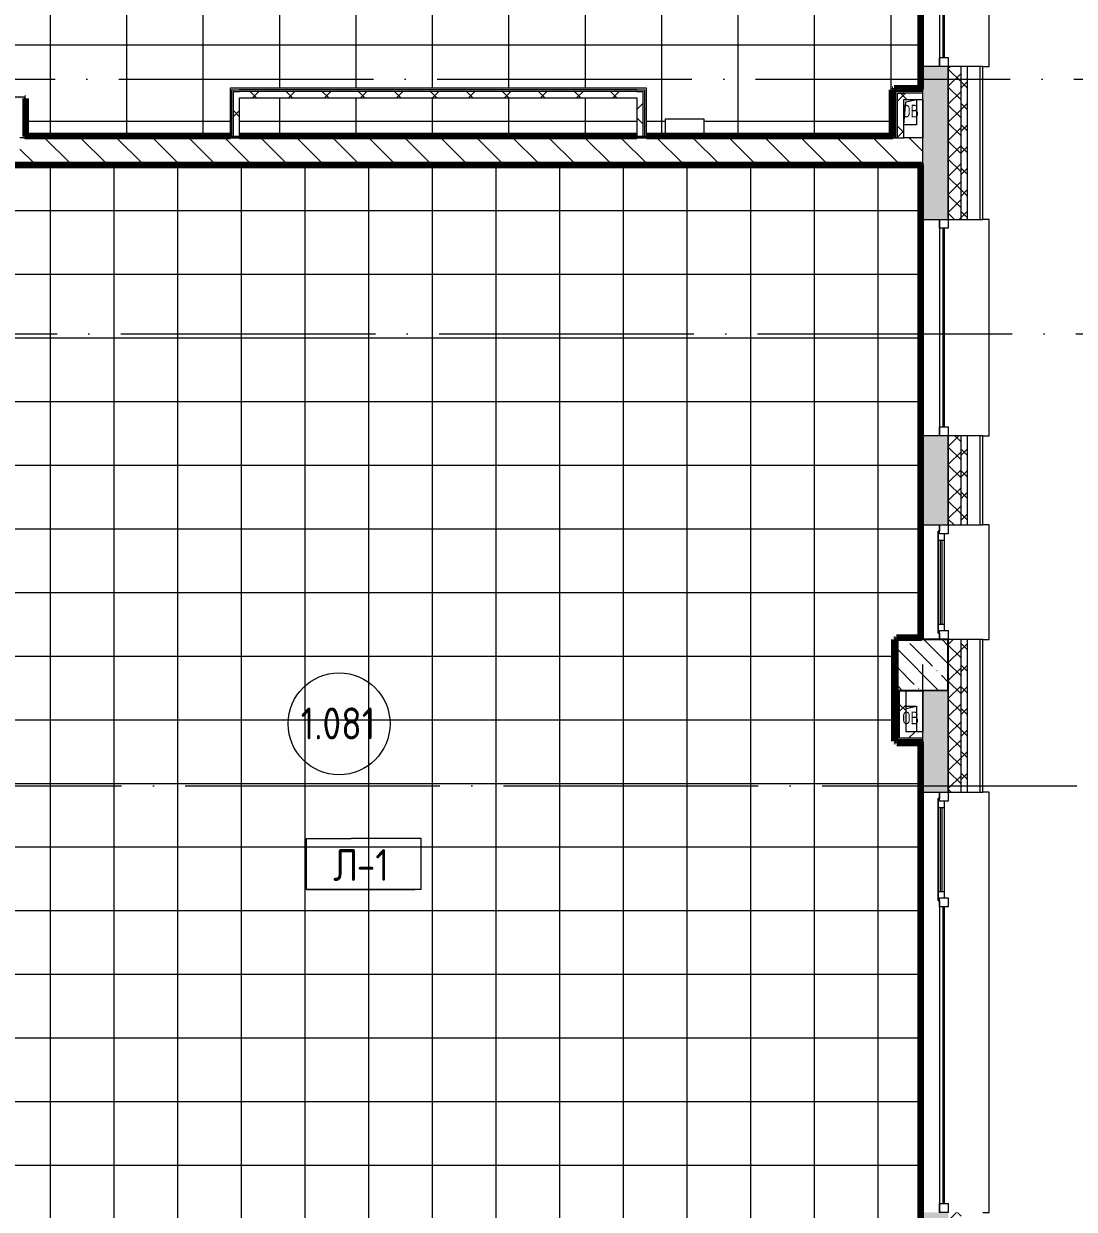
# Model space of a CAD drawing. Header units: millimetres. Extents: x -4370 to 196781, y -4577 to 61202.
# Drawn here: x 145690 to 153939, y 36650 to 45961 of the extents above; entities that cross this region are included whole.
import ezdxf

# ---------------------------------------------------------------- set-up
doc = ezdxf.new("R2010")
doc.units = ezdxf.units.MM
doc.linetypes.add('ADSK_Линия сетки', pattern=[2500, 2000, -250, 0, -250])
for name, color, linetype, lineweight in [('A-____-NOTE-TEXT', 131, 'Continuous', 9), ('A-AREA-____-IDEN', 2, 'Continuous', 20), ('A-DETL-GENF-OTLN', 92, 'Continuous', 9), ('A-FLOR-____-IDEN', 11, 'Continuous', 20), ('A-FLOR-____-OTLN', 192, 'Continuous', 9), ('A-FLOR-____-PATT', 8, 'Continuous', 9), ('A-GLAZ-____-MCUT', 151, 'Continuous', 9), ('A-GLAZ-____-OTLN', 151, 'Continuous', 9), ('A-WALL-____-MCUT', 113, 'Continuous', 9), ('A-WALL-____-PATT', 111, 'Continuous', 9), ('A-WALL-FNSH-MCUT', 113, 'Continuous', 9), ('I-WALL-____-OTLN', 2, 'Continuous', 9), ('S-COLS-____-MCUT', 52, 'Continuous', 9), ('S-COLS-____-OTLN', 52, 'Continuous', 9), ('S-GRID-____-OTLN', 1, 'Continuous', 9)]:
    doc.layers.add(name, color=color, linetype=linetype, lineweight=lineweight)
doc.styles.add('GOST Common_1', font='GOST_Common.ttf', dxfattribs={"width": 0.9, "height": 250})
doc.styles.add('ISOCPEUR', font='isocpeur.ttf', dxfattribs={"width": 0.8, "height": 100})
pattern_1 = [(45, (0, 0), (-141.42136, 141.42136), []), (135, (0, 0), (-141.42136, -141.42136), [])]

# ---------------------------------------------------------------- blocks, each defined once
blk = doc.blocks.new('Окно_СКБ_2Ст1 - Окно_СКБ_2Ст 3300_ОК2л-29018870-О_АИ_ПП_0_000_Целиком')
at = {"layer": 'A-GLAZ-____-MCUT', "color": 90}
for p, q in [((-1650, -195), (-1650, -125)), ((-1650, -125), (-1580, -125)), ((-1580, -125), (-1580, -195)), ((-820, -155), (-1580, -155)), ((-1580, -155), (-1580, -195)), ((-1530, -205), (-1530, -155)), ((-870, -205), (-870, -155)), ((-820, -195), (-820, -125)), ((-820, -125), (-750, -125)), ((-820, -195), (-820, -155)), ((-750, -125), (-750, -195)), ((1580, -195), (1580, -125)), ((1580, -125), (1650, -125)), ((1650, -125), (1650, -195)), ((-1580, -195), (-1650, -195)), ((-1580, -195), (-1600, -195)), ((-1600, -195), (-1600, -205)), ((-1600, -205), (-800, -205)), ((-800, -205), (-1600, -205)), ((-750, -195), (-820, -195)), ((-800, -195), (-820, -195)), ((-800, -205), (-800, -195)), ((1650, -195), (1580, -195))]:
    blk.add_line(p, q, dxfattribs=at)
at = {"layer": 'A-GLAZ-____-MCUT', "color": 10, "lineweight": 5}
for p, q in [((-1530, -175), (-870, -175)), ((-870, -185), (-1530, -185)), ((1580, -155), (-750, -155)), ((1580, -165), (-750, -165))]:
    blk.add_line(p, q, dxfattribs=at)
at = {"layer": 'A-GLAZ-____-OTLN', "color": 10, "lineweight": 5}
for p, q in [((-1650, -195), (-1600, -195)), ((-800, -195), (1650, -195))]:
    blk.add_line(p, q, dxfattribs=at)
blk = doc.blocks.new('WNW_Отлив1 - Отлив_металлический 2-28598290-О_АИ_ПП_0_000_Целиком')
at = {"layer": 'A-GLAZ-____-OTLN', "color": 10, "lineweight": 5}
for p, q in [((1650, 320), (-1650, 320)), ((-1650, 320), (-1650, 270)), ((1650, 270), (1650, 320))]:
    blk.add_line(p, q, dxfattribs=at)
blk = doc.blocks.new('Окно_СКБ_1Ст1 - 120_Окно_СКБ_1Ст_900_ОК6Л-V30-О_АИ_ПП_0_000_Целиком')
at = {"layer": 'A-GLAZ-____-MCUT', "color": 90}
for p, q in [((-450, -195), (-450, -125)), ((-450, -125), (-380, -125)), ((-380, -125), (-380, -195)), ((380, -155), (-380, -155)), ((-380, -155), (-380, -195)), ((-330, -205), (-330, -155)), ((330, -205), (330, -155)), ((380, -195), (380, -125)), ((380, -125), (450, -125)), ((380, -195), (380, -155)), ((450, -125), (450, -195)), ((-380, -195), (-450, -195)), ((-380, -195), (-400, -195)), ((-400, -195), (-400, -205)), ((-400, -205), (400, -205)), ((400, -205), (-400, -205)), ((450, -195), (380, -195)), ((400, -195), (380, -195)), ((400, -205), (400, -195))]:
    blk.add_line(p, q, dxfattribs=at)
at = {"layer": 'A-GLAZ-____-MCUT', "color": 10, "lineweight": 5}
for p, q in [((-330, -175), (330, -175)), ((330, -185), (-330, -185))]:
    blk.add_line(p, q, dxfattribs=at)
at = {"layer": 'A-GLAZ-____-OTLN', "color": 10, "lineweight": 5}
for p, q in [((-450, -195), (-400, -195)), ((400, -195), (450, -195))]:
    blk.add_line(p, q, dxfattribs=at)
blk = doc.blocks.new('WNW_Отлив1 - Отлив_металлический 2-28596055-О_АИ_ПП_0_000_Целиком')
at = {"layer": 'A-GLAZ-____-OTLN', "color": 10, "lineweight": 5}
for p, q in [((450, 320), (-450, 320)), ((-450, 320), (-450, 270)), ((450, 270), (450, 320))]:
    blk.add_line(p, q, dxfattribs=at)
blk = doc.blocks.new('Окно_СКБ_1Ст1 - 120_Окно_СКБ_1Ст_1700_ОК19Л-29018914-О_АИ_ПП_0_000_Целиком')
at = {"layer": 'A-GLAZ-____-MCUT', "color": 90}
for p, q in [((-850, -195), (-850, -125)), ((-850, -125), (-780, -125)), ((-780, -125), (-780, -195)), ((780, -195), (780, -125)), ((780, -125), (850, -125)), ((850, -125), (850, -195)), ((-780, -195), (-850, -195)), ((850, -195), (780, -195))]:
    blk.add_line(p, q, dxfattribs=at)
at = {"layer": 'A-GLAZ-____-MCUT', "color": 10, "lineweight": 5}
for p, q in [((780, -155), (-780, -155)), ((780, -165), (-780, -165))]:
    blk.add_line(p, q, dxfattribs=at)
at = {"layer": 'A-GLAZ-____-OTLN', "color": 10, "lineweight": 5}
blk.add_line((-850, -195), (850, -195), dxfattribs=at)
blk = doc.blocks.new('WNW_Отлив1 - Отлив_металлический 2-28595994-О_АИ_ПП_0_000_Целиком')
at = {"layer": 'A-GLAZ-____-OTLN', "color": 10, "lineweight": 5}
for p, q in [((850, 320), (-850, 320)), ((-850, 320), (-850, 270)), ((850, 270), (850, 320))]:
    blk.add_line(p, q, dxfattribs=at)
blk = doc.blocks.new('_Wn_-As_OpeningMEP_floor__Rectangular - _Wn_-As_OpeningMEP_floor__Rectangular-34853280-О_АИ_ПП_0_000_Целиком')
at = {"layer": 'A-DETL-GENF-OTLN', "color": 10, "lineweight": 5}
for p, q in [((-50, -50), (-32.3, 132.3)), ((-32.3, 132.3), (50, 150))]:
    blk.add_line(p, q, dxfattribs=at)
blk = doc.blocks.new('_Wn_-As_OpeningMEP_floor__Rectangular - _Wn_-As_OpeningMEP_floor__Rectangular-V49-О_АИ_ПП_0_000_Целиком')
at = {"layer": 'A-DETL-GENF-OTLN', "color": 10, "lineweight": 5}
blk.add_line((-32, 132.4), (50, 150), dxfattribs=at)
blk = doc.blocks.new('0083_СОШ675_АР_R22_rvt-1-О_АИ_ПП_0_000_Целиком')
at = {"layer": 'A-WALL-____-PATT', "lineweight": 5}
h = blk.add_hatch(dxfattribs=at)
h.set_pattern_fill('FP_1', color=10, style=0, pattern_type=2)
h.set_pattern_definition([(135, (0, 0), (-84.85281, -84.85281), []), (225, (0, 0), (84.85281, -84.85281), [])])
h.paths.add_polyline_path([(153050, -275), (153100, -275), (153100, 625), (153050, 625), (153050, -175)])
h.paths.add_polyline_path([(153100, 2325), (153100, 3025), (153050, 3025), (153050, 2325)])
h.paths.add_polyline_path([(153050, 3925), (153100, 3925), (153100, 5125), (153050, 5125), (153050, 3978.1)])
h.paths.add_polyline_path([(153100, 8425), (153100, 9625), (153050, 9625), (153050, 8425)])
h.paths.add_polyline_path([(153050, 11325), (153100, 11325), (153100, 12025), (153050, 12025)])
h.paths.add_polyline_path([(153100, 12925), (153100, 14125), (153050, 14125), (153050, 12925)])
h.paths.add_polyline_path([(153050, 17425), (153100, 17425), (153100, 18625), (153050, 18625), (153050, 17838.5)])
h.paths.add_polyline_path([(153100, 20325), (153100, 21025), (153050, 21025), (153050, 20325)])
h.paths.add_polyline_path([(153100, 21925), (153100, 23125), (153050, 23125), (153050, 21925)])
h.paths.add_polyline_path([(153100, 26425), (153100, 27625), (153050, 27625), (153050, 26425)])
h.paths.add_polyline_path([(153100, 28525), (153100, 29225), (153050, 29225), (153050, 28525)])
h.paths.add_polyline_path([(153050, 30925), (153100, 30925), (153100, 32125), (153050, 32125), (153050, 31699)])
h.paths.add_polyline_path([(153100, 35425), (153100, 36625), (153050, 36625), (153050, 35425)])
h.paths.add_polyline_path([(153050, 39925), (153100, 39925), (153100, 41125), (153050, 41125), (153050, 40939.3)])
h.paths.add_polyline_path([(153100, 42025), (153100, 42725), (153050, 42725), (153050, 42025)])
h.paths.add_polyline_path([(153050, 44425), (153100, 44425), (153100, 45625), (153050, 45625), (153050, 45559.5)])
h.paths.add_polyline_path([(153100, 47325), (153100, 48025), (153050, 48025), (153050, 47325)])
h.paths.add_polyline_path([(153050, 48925), (153100, 48925), (153100, 50125), (153050, 50125), (153050, 49024.6)])
h.paths.add_polyline_path([(153050, 53425), (153100, 53425), (153100, 54625), (153050, 54625), (153050, 53644.8)])
h.paths.add_polyline_path([(153100, 57925), (153100, 59075), (153050, 59075), (153050, 57925)])
h = blk.add_hatch(dxfattribs=at)
h.set_pattern_fill('FP_6', color=10, style=0, pattern_type=2)
h.set_pattern_definition([(45, (0, 0), (-70.71068, 70.71068), []), (135, (0, 0), (-70.71068, -70.71068), [])])
h.paths.add_polyline_path([(152950, -175), (153050, -175), (153050, 625), (152950, 625), (152950, -64.6)])
h.paths.add_polyline_path([(153050, 2325), (153050, 3025), (152950, 3025), (152950, 2325)])
h.paths.add_polyline_path([(152950, 3925), (153050, 3925), (153050, 5125), (152950, 5125), (152950, 3978.1)])
h.paths.add_polyline_path([(153050, 8425), (153050, 9625), (152950, 9625), (152950, 8425)])
h.paths.add_polyline_path([(153050, 11325), (153050, 12025), (152950, 12025), (152950, 11325)])
h.paths.add_polyline_path([(152950, 12925), (153050, 12925), (153050, 14125), (152950, 14125), (152950, 13218.4)])
h.paths.add_polyline_path([(152950, 17425), (153050, 17425), (153050, 18625), (152950, 18625), (152950, 17825)])
h.paths.add_polyline_path([(152950, 20325), (153050, 20325), (153050, 21025), (152950, 21025)])
h.paths.add_polyline_path([(152950, 21925), (153050, 21925), (153050, 23125), (152950, 23125), (152950, 22325)])
h.paths.add_polyline_path([(152950, 26425), (153050, 26425), (153050, 27625), (152950, 27625), (152950, 26825)])
h.paths.add_polyline_path([(152950, 28525), (153050, 28525), (153050, 29225), (152950, 29225)])
h.paths.add_polyline_path([(153050, 30925), (153050, 32125), (152950, 32125), (152950, 30925)])
h.paths.add_polyline_path([(153050, 35425), (153050, 36625), (152950, 36625), (152950, 35425)])
h.paths.add_polyline_path([(153050, 39925), (153050, 41125), (152950, 41125), (152950, 39925)])
h.paths.add_polyline_path([(152950, 42025), (153050, 42025), (153050, 42725), (152950, 42725), (152950, 42094.4)])
h.paths.add_polyline_path([(153050, 44425), (153050, 45625), (152950, 45625), (152950, 44425)])
h.paths.add_polyline_path([(153050, 47325), (153050, 48025), (152950, 48025), (152950, 47325)])
h.paths.add_polyline_path([(152950, 48925), (153050, 48925), (153050, 50125), (152950, 50125), (152950, 49024.6)])
h.paths.add_polyline_path([(153050, 53425), (153050, 54625), (152950, 54625), (152950, 53425)])
h.paths.add_polyline_path([(152950, 57925), (153050, 57925), (153050, 58975), (152950, 58975), (152950, 58264.9)])
h = blk.add_hatch(dxfattribs=at)
h.set_pattern_fill('FP_5', color=10, style=0, pattern_type=2)
h.set_pattern_definition([(50, (0, 0), (364.36793, -31.8783), [38.1, -419.1]), (355, (0, 0), (-70.48585, 382.1133), [30.48, -335.28]), (100.451, (30.36, -2.66), (293.885, 350.2334), [32.38, -356.18]), (46.184, (0, 101.6), (542.1585, -84.0858), [57.15, -628.65]), (96.636, (45.2, 94.6), (474.8049, 494.8554), [48.57, -534.27]), (351.184, (0, 101.6), (474.8102, 494.85), [45.72, -502.92]), (21, (50.8, 76.2), (303.22847, -204.53046), [38.1, -419.1]), (326, (50.8, 76.2), (123.6039, 368.37604), [30.48, -335.28]), (71.451, (76.07, 59.16), (426.8341, 163.8427), [32.38, -356.18]), (37.5, (0, 0), (6.17665, 169.11015), [16.764, -314.452, 16.764, -323.596, -336.55]), (37.5, (0, 0), (6.17665, 169.11015), [-671.576, 16.764, -319.786]), (7.5, (0, 0), (133.63888, 200.3615), [16.764, -177.292, 16.764, -306.832, -128.27]), (7.5, (0, 0), (133.63888, 200.3615), [-517.652, 16.764, -111.506]), (327.5, (-113.28, 0), (271.18182, -11.45836), [16.764, -110.236, 16.764, -379.476, -525.78]), (327.5, (-113.28, 0), (271.18182, -11.45836), [-523.24, 16.764, -509.016]), (317.5, (-164.08, 0), (296.2585, 50.85285), [16.764, -148.336, 16.764, -246.38, -373.38]), (317.5, (-164.08, 0), (296.2585, 50.85285), [-428.244, 16.764, -356.616])])
h.paths.add_polyline_path([(152886.1, -175), (152950, -175), (152950, 625), (152750, 625), (152750, -175)])
h.paths.add_polyline_path([(152950, 2325), (152950, 3025), (152750, 3025), (152750, 2325)])
h.paths.add_polyline_path([(152750, 4325), (152950, 4325), (152950, 5125), (152750, 5125), (152750, 4555.6)])
h.paths.add_polyline_path([(152886.1, 8825), (152950, 8825), (152950, 9625), (152750, 9625), (152750, 8825)])
h.paths.add_polyline_path([(152950, 11325), (152950, 12025), (152750, 12025), (152750, 11325)])
h.paths.add_polyline_path([(152950, 13325), (152950, 14125), (152750, 14125), (152750, 13325), (152886.1, 13325)])
h.paths.add_polyline_path([(152886.1, 17825), (152950, 17825), (152950, 18625), (152750, 18625), (152750, 17825)])
h.paths.add_polyline_path([(152750, 20325), (152950, 20325), (152950, 21025), (152750, 21025)])
h.paths.add_polyline_path([(152886.1, 22325), (152950, 22325), (152950, 23125), (152750, 23125), (152750, 22325)])
h.paths.add_polyline_path([(152886.1, 26825), (152950, 26825), (152950, 27625), (152750, 27625), (152750, 26825)])
h.paths.add_polyline_path([(152950, 28525), (152950, 29225), (152750, 29225), (152750, 28525)])
h.paths.add_polyline_path([(152750, 31325), (152950, 31325), (152950, 32125), (152750, 32125), (152750, 31699)])
h.paths.add_polyline_path([(152750, 35425), (152950, 35425), (152950, 35825), (152750, 35825), (152750, 35741.7)])
h.paths.add_polyline_path([(152750, 36225), (152950, 36225), (152950, 36625), (152750, 36625), (152750, 36319.2)])
h.paths.add_polyline_path([(152750, 39925), (152950, 39925), (152950, 40725), (152750, 40725), (152750, 40325.3)])
h.paths.add_polyline_path([(152886.1, 42025), (152950, 42025), (152950, 42725), (152750, 42725), (152750, 42025)])
h.paths.add_polyline_path([(152950, 44425), (152950, 45625), (152750, 45625), (152750, 44425), (152886.1, 44425)])
h.paths.add_polyline_path([(152750, 47725), (152950, 47725), (152950, 48025), (152750, 48025), (152750, 47869.6)])
h.paths.add_polyline_path([(152750, 48925), (152950, 48925), (152950, 50125), (152750, 50125), (152750, 49024.6)])
h.paths.add_polyline_path([(152950, 53825), (152950, 54625), (152750, 54625), (152750, 53825), (152886.1, 53825)])
h.paths.add_polyline_path([(152750, 57925), (152950, 57925), (152950, 58575), (152750, 58575), (152750, 58264.9)])
h = blk.add_hatch(dxfattribs=at)
h.set_pattern_fill('FP_56', color=252, style=0, pattern_type=2)
h.set_pattern_definition(pattern_1)
h.paths.add_polyline_path([(147385, 45065), (147385, 45430), (147335, 45430), (147335, 45065)])
h = blk.add_hatch(dxfattribs=at)
h.set_pattern_fill('FP_56', color=252, style=0, pattern_type=2)
h.set_pattern_definition(pattern_1)
h.paths.add_polyline_path([(147385, 45380), (150505, 45380), (150505, 45430), (147385, 45430)])
h = blk.add_hatch(dxfattribs=at)
h.set_pattern_fill('FP_56', color=252, style=0, pattern_type=2)
h.set_pattern_definition(pattern_1)
h.paths.add_polyline_path([(150555, 45065), (150555, 45430), (150505, 45430), (150505, 45065)])
h = blk.add_hatch(dxfattribs=at)
h.set_pattern_fill('FP_56', color=252, style=0, pattern_type=2)
h.set_pattern_definition(pattern_1)
h.paths.add_polyline_path([(152550, 45065), (152600, 45065), (152600, 45416), (152550, 45416)])
h = blk.add_hatch(dxfattribs=at)
h.set_pattern_fill('FP_56', color=252, style=0, pattern_type=2)
h.set_pattern_definition(pattern_1)
h.paths.add_polyline_path([(152750, 45366), (152750, 45416), (152600, 45416), (152600, 45366)])
h = blk.add_hatch(dxfattribs=at)
h.set_pattern_fill('FP_4', color=10, style=0, pattern_type=2)
h.set_pattern_definition([(135, (0, 0), (-141.42136, -141.42136), [])])
h.paths.add_polyline_path([(152750, 44865), (152750, 45065), (145660, 45065), (145660, 44865), (152265.2, 44865)])
h = blk.add_hatch(dxfattribs=at)
h.set_pattern_fill('FP_56', color=252, style=0, pattern_type=2)
h.set_pattern_definition(pattern_1)
h.paths.add_polyline_path([(152618, 40400.3), (152618, 40725), (152568, 40725), (152568, 40400.3)])
h = blk.add_hatch(dxfattribs=at)
h.set_pattern_fill('FP_56', color=252, style=0, pattern_type=2)
h.set_pattern_definition(pattern_1)
h.paths.add_polyline_path([(152568, 40350.3), (152750, 40350.3), (152750, 40400.3), (152568, 40400.3), (152568, 40361.8)])
at = {"layer": 'S-COLS-____-OTLN', "lineweight": 5}
h = blk.add_hatch(dxfattribs=at)
h.set_pattern_fill('FP_3', color=256, style=0, pattern_type=2)
h.set_pattern_definition([(135, (0, 0), (-142.5612, -142.5612), []), (135, (142.56, 0), (-142.5612, -142.5612), [252.016, -50.403, 3.353, -47.05])])
h.paths.add_polyline_path([(152550, 40725), (152950, 40725), (152950, 41125), (152550, 41125), (152550, 40939.3)])
at = {"layer": 'A-FLOR-____-OTLN', "color": 90}
for p, q in [((152700, 45366), (152700, 45166)), ((152700, 45166), (152600, 45166)), ((152618, 40600.3), (152700, 40600.3)), ((152700, 40600.3), (152700, 40400.3))]:
    blk.add_line(p, q, dxfattribs=at)
at = {"layer": 'A-WALL-____-MCUT', "color": 50, "lineweight": 13}
for p, q in [((152750, 45625), (152750, 45441)), ((152950, 45625), (152750, 45625)), ((152950, 44425), (152950, 45625)), ((152950, 45625), (152950, 44425)), ((153100, 45625), (153050, 45625)), ((153050, 44425), (153050, 45625)), ((153100, 44425), (153100, 45625)), ((152750, 45428.5), (152750, 45441)), ((147335, 45430), (147385, 45430)), ((147335, 45430), (147335, 45065)), ((150505, 45430), (147385, 45430)), ((147385, 45380), (150505, 45380)), ((147385, 45065), (147385, 45380)), ((150505, 45430), (150555, 45430)), ((150505, 45380), (150505, 45065)), ((150555, 45065), (150555, 45430)), ((152550, 45065), (152550, 45416)), ((152550, 45416), (152600, 45416)), ((152750, 45416), (152600, 45416)), ((152600, 45065), (152600, 45366)), ((152600, 45366), (152750, 45366)), ((152750, 45416), (152750, 45428.5)), ((152750, 45366), (152750, 45065)), ((152525, 45065), (145660, 45065)), ((147335, 45065), (147385, 45065)), ((150505, 45065), (150555, 45065)), ((152525, 45065), (152537.5, 45065)), ((152537.5, 45065), (152550, 45065)), ((152750, 45065), (152600, 45065)), ((145660, 44865), (152750, 44865)), ((152750, 44865), (152750, 44425)), ((152750, 44425), (152950, 44425)), ((153050, 44425), (153100, 44425)), ((152750, 42725), (152750, 42025)), ((152950, 42725), (152750, 42725)), ((152950, 42025), (152950, 42725)), ((152950, 42725), (152950, 42025)), ((153100, 42725), (153050, 42725)), ((153050, 42025), (153050, 42725)), ((153100, 42025), (153100, 42725)), ((152750, 42025), (152950, 42025)), ((153050, 42025), (153100, 42025)), ((153100, 41125), (153050, 41125)), ((153050, 39925), (153050, 41125)), ((153100, 39925), (153100, 41125)), ((152618, 40725), (152568, 40725)), ((152568, 40400.3), (152568, 40725)), ((152618, 40400.3), (152618, 40725)), ((152750, 40725), (152750, 40400.3)), ((152950, 39925), (152950, 40725)), ((152950, 40725), (152950, 39925)), ((152568, 40350.3), (152568, 40400.3)), ((152750, 40350.3), (152568, 40350.3)), ((152750, 40400.3), (152618, 40400.3)), ((152750, 40337.8), (152750, 40350.3)), ((152750, 40325.3), (152750, 40337.8)), ((152750, 40325.3), (152750, 39925)), ((152750, 39925), (152950, 39925)), ((153050, 39925), (153100, 39925))]:
    blk.add_line(p, q, dxfattribs=at)
at = {"layer": 'A-WALL-____-MCUT', "color": 90}
for p, q in [((153050, 45625), (152950, 45625)), ((153200, 45625), (153100, 45625)), ((152950, 44425), (153050, 44425)), ((153100, 44425), (153200, 44425)), ((153050, 42725), (152950, 42725)), ((153200, 42725), (153100, 42725)), ((152950, 42025), (153050, 42025)), ((153100, 42025), (153200, 42025)), ((152950, 41125), (152950, 40725)), ((153050, 41125), (152950, 41125)), ((153200, 41125), (153100, 41125)), ((152950, 39925), (153050, 39925)), ((153100, 39925), (153200, 39925))]:
    blk.add_line(p, q, dxfattribs=at)
at = {"layer": 'A-WALL-____-MCUT', "color": 10, "lineweight": 5}
for p, q in [((153200, 44425), (153200, 45625)), ((147322.5, 45442.5), (147335, 45442.5)), ((147322.5, 45442.5), (147322.5, 45065)), ((147335, 45442.5), (147385, 45442.5)), ((150505, 45442.5), (147385, 45442.5)), ((150505, 45442.5), (150555, 45442.5)), ((150555, 45442.5), (150567.5, 45442.5)), ((150567.5, 45065), (150567.5, 45442.5)), ((152537.5, 45065), (152537.5, 45428.5)), ((152537.5, 45428.5), (152550, 45428.5)), ((152550, 45428.5), (152600, 45428.5)), ((152750, 45428.5), (152600, 45428.5)), ((152750, 45366), (152750, 45416)), ((152550, 45065), (152600, 45065)), ((152750, 44865), (152750, 45065)), ((153200, 42025), (153200, 42725)), ((153200, 39925), (153200, 41125)), ((152555.5, 40400.3), (152555.5, 40725)), ((152950, 40725), (152750, 40725)), ((152555.5, 40350.3), (152555.5, 40400.3)), ((152555.5, 40337.8), (152555.5, 40350.3)), ((152750, 40337.8), (152555.5, 40337.8)), ((152750, 40350.3), (152750, 40400.3))]:
    blk.add_line(p, q, dxfattribs=at)
at = {"layer": 'A-WALL-FNSH-MCUT', "color": 90}
for p, q in [((153220, 45625), (153200, 45625)), ((153220, 44425), (153220, 45625)), ((147322.5, 45455), (147310, 45455)), ((147310, 45455), (147310, 45065)), ((147335, 45455), (147322.5, 45455)), ((147385, 45455), (147335, 45455)), ((150505, 45455), (147385, 45455)), ((150555, 45455), (150505, 45455)), ((150567.5, 45455), (150555, 45455)), ((150580, 45455), (150567.5, 45455)), ((150580, 45065), (150580, 45455)), ((152525, 45441), (152525, 45065)), ((152537.5, 45441), (152525, 45441)), ((152550, 45441), (152537.5, 45441)), ((152600, 45441), (152550, 45441)), ((152750, 45441), (152600, 45441)), ((147310, 45065), (147322.5, 45065)), ((147322.5, 45065), (147335, 45065)), ((150555, 45065), (150567.5, 45065)), ((150567.5, 45065), (150580, 45065)), ((153200, 44425), (153220, 44425)), ((153220, 42725), (153200, 42725)), ((153220, 42025), (153220, 42725)), ((153200, 42025), (153220, 42025)), ((153220, 41125), (153200, 41125)), ((153220, 39925), (153220, 41125)), ((152543, 40725), (152543, 40400.3)), ((152555.5, 40725), (152543, 40725)), ((152568, 40725), (152555.5, 40725)), ((152543, 40400.3), (152543, 40350.3)), ((152543, 40350.3), (152543, 40337.8)), ((152543, 40337.8), (152543, 40325.3)), ((152543, 40325.3), (152750, 40325.3)), ((153200, 39925), (153220, 39925))]:
    blk.add_line(p, q, dxfattribs=at)
at = {"layer": 'I-WALL-____-OTLN', "color": 90}
for p, q in [((152750, 45625), (152750, 47325)), ((152750, 42725), (152750, 44425)), ((152750, 41135), (152750, 42025)), ((152750, 41125), (152750, 41135)), ((152750, 36625), (152750, 39925))]:
    blk.add_line(p, q, dxfattribs=at)
at = {"layer": 'S-COLS-____-MCUT', "color": 130, "lineweight": 25}
for p, q in [((152950, 41125), (152550, 41125)), ((152550, 41125), (152550, 40725)), ((152950, 40725), (152950, 41125)), ((152550, 40725), (152750, 40725))]:
    blk.add_line(p, q, dxfattribs=at)
at = {"layer": 'S-COLS-____-OTLN', "color": 90}
blk.add_line((152750, 40725), (152950, 40725), dxfattribs=at)
at = {"layer": 'A-GLAZ-____-OTLN', "color": 90, "lineweight": 9, "rotation": 269.9999999999999}
for name, p in [('Окно_СКБ_1Ст1 - 120_Окно_СКБ_1Ст_1700_ОК19Л-29018914-О_АИ_ПП_0_000_Целиком', (153075, 46475)), ('WNW_Отлив1 - Отлив_металлический 2-28595994-О_АИ_ПП_0_000_Целиком', (152950, 46475)), ('Окно_СКБ_1Ст1 - 120_Окно_СКБ_1Ст_1700_ОК19Л-29018914-О_АИ_ПП_0_000_Целиком', (153075, 43575)), ('WNW_Отлив1 - Отлив_металлический 2-28595994-О_АИ_ПП_0_000_Целиком', (152950, 43575)), ('Окно_СКБ_1Ст1 - 120_Окно_СКБ_1Ст_900_ОК6Л-V30-О_АИ_ПП_0_000_Целиком', (153075, 41575)), ('WNW_Отлив1 - Отлив_металлический 2-28596055-О_АИ_ПП_0_000_Целиком', (152950, 41575)), ('Окно_СКБ_2Ст1 - Окно_СКБ_2Ст 3300_ОК2л-29018870-О_АИ_ПП_0_000_Целиком', (153075, 38275)), ('WNW_Отлив1 - Отлив_металлический 2-28598290-О_АИ_ПП_0_000_Целиком', (152950, 38275))]:
    blk.add_blockref(name, p, dxfattribs=at)
at = {"layer": 'A-GLAZ-____-OTLN', "color": 90, "lineweight": 9}
for name, p in [('_Wn_-As_OpeningMEP_floor__Rectangular - _Wn_-As_OpeningMEP_floor__Rectangular-34853280-О_АИ_ПП_0_000_Целиком', (152650, 45216)), ('_Wn_-As_OpeningMEP_floor__Rectangular - _Wn_-As_OpeningMEP_floor__Rectangular-V49-О_АИ_ПП_0_000_Целиком', (152650, 40450.3))]:
    blk.add_blockref(name, p, dxfattribs=at)
at = {"layer": 'A-____-NOTE-TEXT', "char_height": 100, "width": 160.337, "attachment_point": 1, "style": 'ISOCPEUR'}
for insert in [(152590, 45325), (152590, 40559.3)]:
    blk.add_mtext('ОВ', dxfattribs=dict(at, insert=insert))
blk = doc.blocks.new('ADSK_Марка_Перекрытие - Типоразмер_ADSK_Марка-158127-О_АИ_ПП_0_000_Целиком')
at = {"layer": 'A-FLOR-____-IDEN'}
for p, q in [((-4.5, 4), (-1, 4)), ((-4.5, 0), (-4.5, 4)), ((4.5, 4), (-1, 4)), ((4.5, 0), (4.5, 4)), ((4.5, 0), (-4.5, 0)), ((-4.5, 0), (4, 0))]:
    blk.add_line(p, q, dxfattribs=at)
blk = doc.blocks.new('ADSK_Марка_Помещение_ОдноЗначение - Номер-159740-О_АИ_ПП_0_000_Целиком')
at = {"layer": 'A-AREA-____-IDEN'}
blk.add_circle((0, 0), 4, dxfattribs=at)

msp = doc.modelspace()

# ---------------------------------------------------------------- hatches: boundary and pattern name
at = {"layer": 'A-FLOR-____-PATT'}
h = msp.add_hatch(dxfattribs=at)
h.set_pattern_fill('FP_225', color=256, style=0, pattern_type=2)
h.set_pattern_definition([(90, (148900, 46395), (-600, 4e-14), []), (180, (148900, 46395), (-7e-14, -600), [])])
h.paths.add_polyline_path([(146055.697368, 45080), (147310, 45080), (147310, 45455), (150580, 45455), (150580, 45080), (150730.379859, 45080), (150730.379859, 45215.001051), (151030.379859, 45215.001051), (151030.379859, 45080), (152509.97925, 45080), (152509.97925, 45441), (152514.97925, 45441), (152514.97925, 45451), (152524.97925, 45451), (152525.178468, 45456), (152734.978078, 45456), (152734.978078, 47310), (152535, 47310), (152535, 47510.000586), (147299.978078, 47510.000586), (147299.659238, 47725), (146049.978078, 47725), (146050, 47520.000586), (146055, 47520.000586), (146055, 47510.000586), (146050, 47510.000586), (146049.978078, 47505.000586), (145570, 47505.000586), (145570, 46815.000586), (145565, 46815.000586), (145565, 46810.000586), (145555, 46810.000586), (145555, 46815.000586), (145550, 46815.000586), (145550, 46810.000586), (145314.978078, 46810.000586), (145314.978078, 46825), (145049.978078, 46824.999414), (145049.978078, 45574.999414), (145264.978078, 45574.999414), (145264.978078, 45400), (145660, 45400), (145660, 45390), (145689.978078, 45390), (145689.978078, 45385), (145699.978078, 45385), (145699.978078, 45375), (145704.978078, 45375), (145704.978078, 45080)])
h.paths.add_polyline_path([(147385, 45080), (150505, 45080), (150505, 45380), (147385, 45380), (147385, 45115.443024)])
h.paths.add_polyline_path([(150370.633783, 47175.000586), (150070.633783, 47175.000586), (150070.633783, 47325.000586), (150370.633783, 47325.000586)])
h = msp.add_hatch(dxfattribs=at)
h.set_pattern_fill('FP_227', color=256, style=0, pattern_type=2)
h.set_pattern_definition([(0, (148900, 40495.07), (0, 500), []), (90, (148900, 40495.07), (-500, 3e-14), [])])
h.paths.add_polyline_path([(145664.153581, 36140.151496), (152535, 36140.151496), (152535, 36225.151496), (152540, 36225.151496), (152540, 36240.151496), (152735, 36240.151496), (152735, 40310.316132), (152545, 40310.316132), (152545, 40315.316132), (152533, 40315.316132), (152533, 40325.316132), (152528, 40325.316132), (152528, 41125.000586), (152533, 41125.000586), (152533, 41135.000586), (152543, 41135.000586), (152543, 41140.000586), (152734.978078, 41140.000586), (152734.978078, 44850), (145564.978664, 44850), (145564.978664, 44344.999414), (145559.978664, 44344.999414), (145559.978664, 44334.999414), (145549.978664, 44334.999414), (145549.978664, 44329.999414), (145264.978078, 44329.999414), (145264.978078, 42440.000586), (145579.978078, 42440.000586), (145579.978078, 42435.000586), (145589.978078, 42435.000586), (145589.978078, 42425.000586), (145594.978078, 42425), (145594.978078, 40205.000586), (145589.978078, 40205.000586), (145589.978078, 40195.000586), (145579.978078, 40195.000586), (145579.978078, 40190.000586), (145265, 40190.000586), (145265, 39149.999414), (145250, 39150.069497), (145249.978078, 39149.999414), (145049.978078, 39149.999414), (145049.978078, 36649.999414), (145249.978078, 36649.999414), (145250, 36649.999414), (145265, 36649.999414), (145265, 36240.032748), (145450, 36240.032748), (145450, 36235.032748), (145460, 36235.032748), (145460, 36225.032748), (145465, 36225), (145465, 36140.151496)])
at = {"layer": 'A-WALL-____-PATT'}
for points in [[(152749.978078, 45441), (152749.978078, 45625), (152739.978078, 45625), (152739.978078, 45441)], [(152524.97925, 45075), (152524.97925, 45451), (152514.97925, 45451), (152514.97925, 45075)], [(152524.97925, 45441), (152739.978078, 45441), (152739.978078, 45451), (152524.97925, 45451)], [(145259.978078, 45375), (145689.978078, 45375), (145689.978078, 45385), (145259.978078, 45385)], [(145699.978078, 45075), (145699.978078, 45385), (145689.978078, 45385), (145689.978078, 45075)], [(152265.187519, 45065), (152524.97925, 45065), (152524.97925, 45075), (145689.978078, 45075), (145689.978078, 45065), (151023.289489, 45065)], [(152739.978078, 44855), (152739.978078, 44865), (145549.978664, 44865), (145549.978664, 44855), (152265.187519, 44855)], [(152739.978078, 41125.000586), (152739.978078, 41135.000586), (152533, 41135.000586), (152533, 41125.000586), (152543, 41125.000586)], [(152543, 40315.316132), (152543, 41125.000586), (152533, 41125.000586), (152533, 40315.316132)], [(152543, 40315.316132), (152740, 40315.316132), (152740, 40325.316132), (152543, 40325.316132)]]:
    msp.add_hatch(color=7, dxfattribs=at).paths.add_polyline_path(points)
h = msp.add_hatch(color=7, dxfattribs=at)
h.paths.add_polyline_path([(152749.978078, 42025), (152749.978078, 42725), (152739.978078, 42725), (152739.978078, 42025)])
h.paths.add_polyline_path([(152749.978078, 44425), (152749.978078, 44865), (152739.978078, 44865), (152739.978078, 44425)])
h = msp.add_hatch(color=7, dxfattribs=at)
h.paths.add_polyline_path([(152740, 36235.151496), (152750, 36235.151496), (152750, 36624.999414), (152740, 36624.999414), (152740, 36319.182195)])
h.paths.add_polyline_path([(152750, 39924.999414), (152750, 40325.316132), (152740, 40325.316132), (152740, 39924.999414)])

# ---------------------------------------------------------------- linework, layer by layer
at = {"layer": 'A-FLOR-____-OTLN'}
for p, q in [((150730.379859, 45080), (150730.379859, 45215.001051)), ((150730.379859, 45215.001051), (151030.379859, 45215.001051)), ((151030.379859, 45215.001051), (151030.379859, 45080))]:
    msp.add_line(p, q, dxfattribs=at)
at = {"layer": 'A-WALL-____-MCUT', "color": 7}
for p, q in [((152749.978078, 45625), (152739.978078, 45625)), ((152739.978078, 45625), (152739.978078, 45451)), ((152749.978078, 45441), (152749.978078, 45625)), ((152514.97925, 45451), (152514.97925, 45075)), ((152739.978078, 45451), (152514.97925, 45451)), ((152524.97925, 45065), (152524.97925, 45441)), ((152524.97925, 45441), (152749.978078, 45441)), ((145699.978078, 45385), (145259.978078, 45385)), ((145699.978078, 45075), (145699.978078, 45385)), ((152514.97925, 45075), (145699.978078, 45075)), ((145689.978078, 45065), (152524.97925, 45065)), ((152749.978078, 44865), (145549.978664, 44865)), ((145559.978664, 44855), (152739.978078, 44855)), ((152739.978078, 44855), (152739.978078, 44425)), ((152749.978078, 44425), (152749.978078, 44865)), ((152739.978078, 44425), (152749.978078, 44425)), ((152749.978078, 42725), (152739.978078, 42725)), ((152739.978078, 42725), (152739.978078, 42025)), ((152749.978078, 42025), (152749.978078, 42725)), ((152739.978078, 42025), (152749.978078, 42025)), ((152739.978078, 41135.000586), (152533, 41135.000586)), ((152533, 41135.000586), (152533, 40315.316132)), ((152543, 41125.000586), (152739.978078, 41125.000586)), ((152543, 40325.316132), (152543, 41125.000586)), ((152739.978078, 41125.000586), (152739.978078, 41135.000586)), ((152750, 40325.316132), (152543, 40325.316132)), ((152750, 39924.999414), (152750, 40325.316132)), ((152533, 40315.316132), (152740, 40315.316132)), ((152740, 40315.316132), (152740, 39924.999414)), ((152740, 39924.999414), (152750, 39924.999414))]:
    msp.add_line(p, q, dxfattribs=at)
at = {"layer": 'I-WALL-____-OTLN', "color": 20, "lineweight": 90}
for p, q in [((152734.978078, 45451), (152734.978078, 47310)), ((152509.97925, 45075), (152509.97925, 45441)), ((152514.97925, 45441), (152509.97925, 45441)), ((152524.97925, 45456), (152739.978078, 45456)), ((152524.97925, 45456), (152524.97925, 45451)), ((145704.978078, 45375), (145699.978078, 45375)), ((145704.978078, 45375), (145704.978078, 45074.992674)), ((145699.978078, 45080), (147310, 45080)), ((147385, 45080), (150505, 45080)), ((150580, 45080), (152514.97925, 45080))]:
    msp.add_line(p, q, dxfattribs=at)
at = {"layer": 'I-WALL-____-OTLN'}
for p, q in [((152739.978078, 45625), (152739.978078, 47315)), ((152749.978078, 47325), (152749.978078, 45625)), ((152739.978078, 42725), (152739.978078, 44425)), ((152749.978078, 44425), (152749.978078, 42725)), ((152739.978078, 41135.000586), (152739.978078, 42025)), ((152749.978078, 42025), (152749.978078, 41125.000586)), ((152740, 36624.999414), (152740, 39924.999414)), ((152750, 39924.999414), (152750, 36624.999414))]:
    msp.add_line(p, q, dxfattribs=at)
at = {"layer": 'I-WALL-____-OTLN', "color": 5, "lineweight": 90}
for p, q in [((152740.094357, 44850), (145559.978664, 44850)), ((152734.978078, 41135.000586), (152734.978078, 44855)), ((152528, 40325.316132), (152528, 41125.000586)), ((152533, 41125.000586), (152528, 41125.000586)), ((152543, 41140.000586), (152739.978078, 41140.000586)), ((152543, 41140.000586), (152543, 41135.000586)), ((152528, 40325.316132), (152533, 40325.316132)), ((152545, 40315.316132), (152545, 40310.316132)), ((152740.128101, 40310.316132), (152545, 40310.316132)), ((152735, 36235.151496), (152735, 40315.316132))]:
    msp.add_line(p, q, dxfattribs=at)
at = {"layer": 'S-GRID-____-OTLN', "linetype": 'ADSK_Линия сетки'}
for p, q in [((152750.001, -3572.657751), (152750.001, 61202.00513)), ((-3569.551216, 45525.000586), (156348.554077, 45525.000586)), ((-3553.763124, 43525.000586), (156348.554077, 43525.000586)), ((-3047.723308, 39975.000586), (156348.554077, 39975.000586))]:
    msp.add_line(p, q, dxfattribs=at)

# ---------------------------------------------------------------- block references
at = {"lineweight": 5}
msp.add_blockref('0083_СОШ675_АР_R22_rvt-1-О_АИ_ПП_0_000_Целиком', (0, 0), dxfattribs=at)
at = {"layer": 'A-AREA-____-IDEN', "xscale": 99.99999999999993, "yscale": 99.99999999999993, "zscale": 99.99999999999993}
msp.add_blockref('ADSK_Марка_Помещение_ОдноЗначение - Номер-159740-О_АИ_ПП_0_000_Целиком', (148166.370161, 40462.999254), dxfattribs=at)
at = {"layer": 'A-FLOR-____-IDEN', "xscale": 99.99999999999993, "yscale": 99.99999999999993, "zscale": 99.99999999999993}
msp.add_blockref('ADSK_Марка_Перекрытие - Типоразмер_ADSK_Марка-158127-О_АИ_ПП_0_000_Целиком', (148359.989039, 39161.11551), dxfattribs=at)

# ---------------------------------------------------------------- texts
at = {"layer": 'A-AREA-____-IDEN', "lineweight": 9, "insert": (147864.862904, 40590.724325), "char_height": 250, "width": 743.1643125, "attachment_point": 1, "style": 'GOST Common_1'}
msp.add_mtext('1.081', dxfattribs=at)
at = {"layer": 'A-FLOR-____-IDEN', "lineweight": 9, "char_height": 250, "attachment_point": 1, "style": 'GOST Common_1'}
for s, insert, width in [('\\fGOST Common|b0|i0|c204|p34|;\\W.9;Л', (148120.308194, 39478.953084), 223.6708125), ('-1', (148304.855069, 39478.953084), 331.898625)]:
    msp.add_mtext(s, dxfattribs=dict(at, insert=insert, width=width))

doc.saveas('drawing.dxf')
